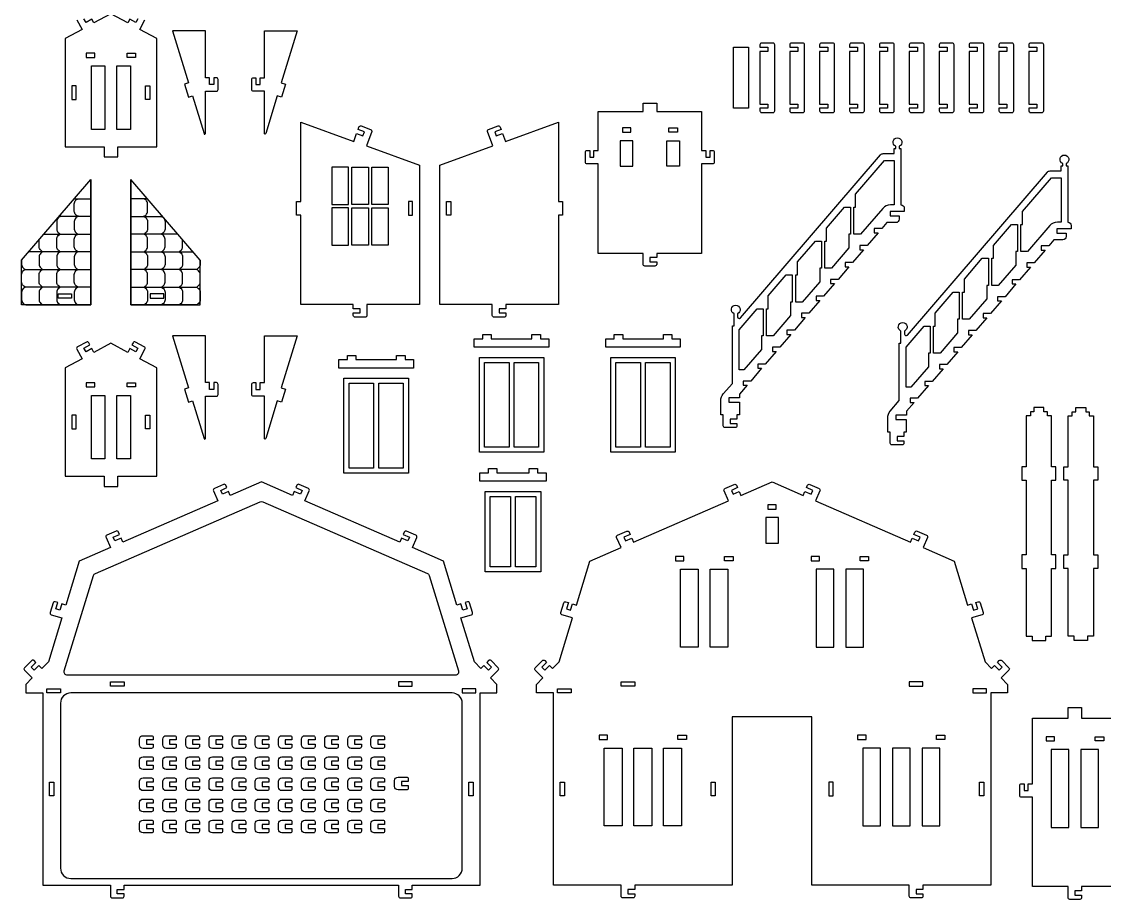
# Model space of a CAD drawing. Extents: x -1687 to 2955, y 205 to 4115.
# Drawn here: x -1687 to 1379, y 205 to 2692 of the extents above; entities that cross this region are included whole.
import ezdxf

# ---------------------------------------------------------------- set-up
doc = ezdxf.new("R2010")
doc.units = 0
doc.header["$MEASUREMENT"] = 0
doc.layers.add('LAYER1', color=18, linetype='CONTINUOUS')

msp = doc.modelspace()

# ---------------------------------------------------------------- linework, layer by layer
at = {"layer": 'LAYER1'}
for points in [[(-1358.3, 2700.3), (-1364, 2689.8), (-1380.9, 2698.9), (-1386.6, 2688.3), (-1434.5, 2714.2), (-1482.5, 2688.3), (-1488.2, 2698.9), (-1505, 2689.8), (-1510.8, 2700.3)], [(-1491.3, 1889.7), (-1687.3, 1889.7), (-1687.3, 2016.3), (-1491.3, 2244.6), (-1491.4, 1889.7)], [(-1491.3, 1889.7), (-1491.3, 2244.6)], [(-1377.8, 1889.7), (-1377.8, 2244.6)], [(-1377.8, 1889.7), (-1181.8, 1889.7), (-1181.8, 2016.3), (-1377.8, 2244.6), (-1377.7, 1889.7)], [(-1538, 2190.3), (-1523.8, 2190.3)], [(-1331.1, 2190.3), (-1345.3, 2190.3)], [(-1573.5, 2140.2), (-1580.9, 2140.2)], [(-1573.5, 2140.2), (-1580.9, 2140.2)], [(-1295.6, 2140.2), (-1288.2, 2140.2)], [(-1295.6, 2140.2), (-1288.2, 2140.2)], [(-1623.9, 2090.1), (-1623.2, 2090.1)], [(-1623.9, 2090.1), (-1623.2, 2090.1)], [(-1245.2, 2090.1), (-1245.9, 2090.1)], [(-1245.2, 2090.1), (-1245.9, 2090.1)], [(-1623.2, 2040), (-1666.9, 2040)], [(-1623.2, 2040), (-1666.9, 2040)], [(-1245.9, 2040), (-1202.2, 2040)], [(-1245.9, 2040), (-1202.2, 2040)]]:
    msp.add_lwpolyline(points, dxfattribs=at)
for points in [[(-1531.1, 2697.5), (-1516.2, 2670.1), (-1564.1, 2644.2), (-1564.1, 2337.6), (-1453.7, 2337.6), (-1453.7, 2308.8), (-1415.3, 2308.8), (-1415.3, 2337.6), (-1304.9, 2337.6), (-1304.9, 2644.2), (-1352.9, 2670.1), (-1338, 2697.5, 0.414214)], [(-1491.3, 2140.2), (-1523.8, 2140.2, -0.414214), (-1538.2, 2154.6), (-1538.2, 2175.9, -0.414214), (-1523.8, 2190.3), (-1491.3, 2190.3)], [(-1377.7, 2140.2), (-1345.3, 2140.2, 0.414214), (-1330.9, 2154.6), (-1330.9, 2175.9, 0.414214), (-1345.3, 2190.3), (-1377.8, 2190.3)], [(-1523.8, 2140.2), (-1573.5, 2140.2, 0.414214), (-1587.9, 2125.8), (-1587.9, 2104.5, 0.414214), (-1573.5, 2090.1), (-1523.8, 2090.1)], [(-1523.8, 2140.2), (-1573.5, 2140.2, -0.112166), (-1579.7, 2141.6)], [(-1491.3, 2140.2), (-1523.8, 2140.2, 0.414214), (-1538.2, 2125.8), (-1538.2, 2104.5, 0.414214), (-1523.8, 2090.1), (-1491.4, 2090.1)], [(-1377.7, 2140.2), (-1345.3, 2140.2, -0.414214), (-1330.9, 2125.8), (-1330.9, 2104.5, -0.414214), (-1345.3, 2090.1), (-1377.7, 2090.1)], [(-1345.3, 2140.2), (-1295.6, 2140.2, 0.112166), (-1289.4, 2141.6)], [(-1345.3, 2140.2), (-1295.6, 2140.2, -0.414214), (-1281.2, 2125.8), (-1281.2, 2104.5, -0.414214), (-1295.6, 2090.1), (-1345.3, 2090.1)], [(-1623.9, 2090.1, -0.013073), (-1623.2, 2090.1), (-1573.5, 2090.1)], [(-1623.9, 2090.1, 0.012511), (-1623.2, 2090.1), (-1573.5, 2090.1)], [(-1523.8, 2040), (-1573.5, 2040, -0.414214), (-1587.9, 2054.4), (-1587.9, 2075.7, -0.414214), (-1573.5, 2090.1), (-1523.8, 2090.1)], [(-1491.4, 2040), (-1523.8, 2040, -0.414214), (-1538.2, 2054.4), (-1538.2, 2075.7, -0.414214), (-1523.8, 2090.1), (-1491.4, 2090.1)], [(-1377.7, 2040), (-1345.3, 2040, 0.414214), (-1330.9, 2054.4), (-1330.9, 2075.7, 0.414214), (-1345.3, 2090.1), (-1377.7, 2090.1)], [(-1345.3, 2040), (-1295.6, 2040, 0.414214), (-1281.2, 2054.4), (-1281.2, 2075.7, 0.414214), (-1295.6, 2090.1), (-1345.3, 2090.1)], [(-1245.2, 2090.1, 0.013073), (-1245.9, 2090.1), (-1295.6, 2090.1)], [(-1245.2, 2090.1, -0.012511), (-1245.9, 2090.1), (-1295.6, 2090.1)], [(-1573.5, 2040), (-1623.2, 2040, -0.414214), (-1637.6, 2054.4), (-1637.6, 2074.2)], [(-1295.6, 2040), (-1245.9, 2040, 0.414214), (-1231.5, 2054.4), (-1231.5, 2074.2)], [(-1573.5, 2040), (-1623.2, 2040, 0.414214), (-1637.6, 2025.6), (-1637.6, 2004.3, 0.414214), (-1623.2, 1989.9), (-1573.5, 1989.9)], [(-1523.8, 2040), (-1573.5, 2040, 0.414214), (-1587.9, 2025.6), (-1587.9, 2004.3, 0.414214), (-1573.5, 1989.9), (-1523.8, 1989.9)], [(-1491.4, 2040), (-1523.8, 2040, 0.414214), (-1538.2, 2025.6), (-1538.2, 2004.3, 0.414214), (-1523.8, 1989.9), (-1491.4, 1989.9)], [(-1377.7, 2040), (-1345.3, 2040, -0.414214), (-1330.9, 2025.6), (-1330.9, 2004.3, -0.414214), (-1345.3, 1989.9), (-1377.7, 1989.9)], [(-1345.3, 2040), (-1295.6, 2040, -0.414214), (-1281.2, 2025.6), (-1281.2, 2004.3, -0.414214), (-1295.6, 1989.9), (-1345.3, 1989.9)], [(-1295.6, 2040), (-1245.9, 2040, -0.414214), (-1231.5, 2025.6), (-1231.5, 2004.3, -0.414214), (-1245.9, 1989.9), (-1295.6, 1989.9)], [(-1687.3, 2016.3), (-1687.3, 2004.3, 0.414214), (-1672.9, 1989.9), (-1623.2, 1989.9)], [(-1181.8, 2016.3), (-1181.8, 2004.3, -0.414214), (-1196.2, 1989.9), (-1245.9, 1989.9)], [(-1623.2, 1939.8), (-1672.9, 1939.8, -0.414214), (-1687.3, 1954.2), (-1687.3, 1975.5, -0.414214), (-1672.9, 1989.9), (-1623.2, 1989.9)], [(-1616.9, 1939.8), (-1623.2, 1939.8, -0.414214), (-1637.6, 1954.2), (-1637.6, 1975.5, -0.414214), (-1623.2, 1989.9), (-1573.5, 1989.9)], [(-1523.8, 1939.8), (-1573.5, 1939.8, -0.414214), (-1587.9, 1954.2), (-1587.9, 1975.5, -0.414214), (-1573.5, 1989.9), (-1523.8, 1989.9)], [(-1491.4, 1939.8), (-1523.8, 1939.8, -0.414214), (-1538.2, 1954.2), (-1538.2, 1975.5, -0.414214), (-1523.8, 1989.9), (-1491.4, 1989.9)], [(-1377.7, 1939.8), (-1345.3, 1939.8, 0.414214), (-1330.9, 1954.2), (-1330.9, 1975.5, 0.414214), (-1345.3, 1989.9), (-1377.7, 1989.9)], [(-1345.3, 1939.8), (-1295.6, 1939.8, 0.414214), (-1281.2, 1954.2), (-1281.2, 1975.5, 0.414214), (-1295.6, 1989.9), (-1345.3, 1989.9)], [(-1252.2, 1939.8), (-1245.9, 1939.8, 0.414214), (-1231.5, 1954.2), (-1231.5, 1975.5, 0.414214), (-1245.9, 1989.9), (-1295.6, 1989.9)], [(-1245.9, 1939.8), (-1196.2, 1939.8, 0.414214), (-1181.8, 1954.2), (-1181.8, 1975.5, 0.414214), (-1196.2, 1989.9), (-1245.9, 1989.9)], [(-1623.2, 1939.8), (-1672.9, 1939.8, 0.414214), (-1687.3, 1925.4), (-1687.3, 1904.1, 0.414214), (-1672.9, 1889.7), (-1623.2, 1889.7)], [(-1573.5, 1939.8), (-1623.2, 1939.8, 0.414214), (-1637.6, 1925.4), (-1637.6, 1904.1, 0.414214), (-1623.2, 1889.7), (-1573.5, 1889.7)], [(-1523.8, 1939.8), (-1573.5, 1939.8, 0.414214), (-1587.9, 1925.4), (-1587.9, 1904.1, 0.414214), (-1573.5, 1889.7), (-1523.8, 1889.7)], [(-1491.4, 1939.8), (-1523.8, 1939.8, 0.414214), (-1538.2, 1925.4), (-1538.2, 1904.1, 0.414214), (-1523.8, 1889.7), (-1491.4, 1889.7)], [(-1377.7, 1939.8), (-1345.3, 1939.8, -0.414214), (-1330.9, 1925.4), (-1330.9, 1904.1, -0.414214), (-1345.3, 1889.7), (-1377.7, 1889.7)], [(-1345.3, 1939.8), (-1295.6, 1939.8, -0.414214), (-1281.2, 1925.4), (-1281.2, 1904.1, -0.414214), (-1295.6, 1889.7), (-1345.3, 1889.7)], [(-1295.6, 1939.8), (-1245.9, 1939.8, -0.414214), (-1231.5, 1925.4), (-1231.5, 1904.1, -0.414214), (-1245.9, 1889.7), (-1295.6, 1889.7)], [(-1245.9, 1939.8), (-1196.2, 1939.8, -0.414214), (-1181.8, 1925.4), (-1181.8, 1904.1, -0.414214), (-1196.2, 1889.7), (-1245.9, 1889.7)], [(1415.4, 241.2), (1314.6, 241.2), (1314.6, 229.2), (1295.4, 229.2), (1295.4, 217.2), (1314.6, 217.2), (1314.6, 210, -0.414214), (1309.8, 205.2), (1281, 205.2, -0.414214), (1276.2, 210), (1276.2, 241.2), (1175.4, 241.2), (1175.4, 494.4), (1144.2, 494.4, -0.414214), (1139.4, 499.2), (1139.4, 528, -0.414214), (1144.2, 532.8), (1151.4, 532.8), (1151.4, 513.6), (1163.4, 513.6), (1163.4, 532.8), (1175.4, 532.8), (1175.4, 718.8), (1276.2, 718.8), (1276.2, 748.8), (1314.6, 748.8), (1314.6, 718.8), (1415.4, 718.8)]]:
    msp.add_lwpolyline(points, format="xyb", dxfattribs=at)
for points in [[(-1260.1, 2666.3), (-1214.8, 2518.4), (-1226.3, 2514.9), (-1215, 2478.2), (-1203.5, 2481.7), (-1170.8, 2374.8, 0.861326), (-1167, 2375.3), (-1167, 2494.8), (-1135.8, 2494.8, 0.414214), (-1131, 2499.6), (-1131, 2528.4, 0.414214), (-1135.8, 2533.2), (-1143, 2533.2), (-1143, 2514), (-1155, 2514), (-1155, 2533.2), (-1167, 2533.2), (-1167, 2666.3)], [(-906.6, 2666.3), (-951.9, 2518.4), (-940.5, 2514.9), (-951.7, 2478.2), (-963.2, 2481.7), (-996, 2374.8, -0.861326), (-999.7, 2375.3), (-999.7, 2494.8), (-1030.9, 2494.8, -0.414214), (-1035.7, 2499.6), (-1035.7, 2528.4, -0.414214), (-1030.9, 2533.2), (-1023.7, 2533.2), (-1023.7, 2514), (-1011.7, 2514), (-1011.7, 2533.2), (-999.7, 2533.2), (-999.7, 2666.3)], [(445.4, 2626.7, 0.414214), (440.6, 2631.5), (408.3, 2631.5, 0.414214), (403.5, 2626.7), (403.5, 2619.5), (426.2, 2619.5), (426.2, 2607.5), (403.5, 2607.5), (403.5, 2458.7), (426.2, 2458.7), (426.2, 2446.7), (403.5, 2446.7), (403.5, 2439.5, 0.414214), (408.3, 2434.7), (440.6, 2434.7, 0.414214), (445.4, 2439.5)], [(530, 2626.7, 0.414214), (525.2, 2631.5), (492.9, 2631.5, 0.414214), (488.1, 2626.7), (488.1, 2619.5), (510.8, 2619.5), (510.8, 2607.5), (488.1, 2607.5), (488.1, 2458.7), (510.8, 2458.7), (510.8, 2446.7), (488.1, 2446.7), (488.1, 2439.5, 0.414214), (492.9, 2434.7), (525.2, 2434.7, 0.414214), (530, 2439.5)], [(614.7, 2626.7, 0.414214), (609.9, 2631.5), (577.5, 2631.5, 0.414214), (572.7, 2626.7), (572.7, 2619.5), (595.5, 2619.5), (595.5, 2607.5), (572.7, 2607.5), (572.7, 2458.7), (595.5, 2458.7), (595.5, 2446.7), (572.7, 2446.7), (572.7, 2439.5, 0.414214), (577.5, 2434.7), (609.9, 2434.7, 0.414214), (614.7, 2439.5)], [(699.3, 2626.7, 0.414214), (694.5, 2631.5), (662.2, 2631.5, 0.414214), (657.4, 2626.7), (657.4, 2619.5), (680.1, 2619.5), (680.1, 2607.5), (657.4, 2607.5), (657.4, 2458.7), (680.1, 2458.7), (680.1, 2446.7), (657.4, 2446.7), (657.4, 2439.5, 0.414214), (662.2, 2434.7), (694.5, 2434.7, 0.414214), (699.3, 2439.5)], [(783.9, 2626.7, 0.414214), (779.1, 2631.5), (746.8, 2631.5, 0.414214), (742, 2626.7), (742, 2619.5), (764.7, 2619.5), (764.7, 2607.5), (742, 2607.5), (742, 2458.7), (764.7, 2458.7), (764.7, 2446.7), (742, 2446.7), (742, 2439.5, 0.414214), (746.8, 2434.7), (779.1, 2434.7, 0.414214), (783.9, 2439.5)], [(868.6, 2626.7, 0.414214), (863.8, 2631.5), (831.4, 2631.5, 0.414214), (826.6, 2626.7), (826.6, 2619.5), (849.4, 2619.5), (849.4, 2607.5), (826.6, 2607.5), (826.6, 2458.7), (849.4, 2458.7), (849.4, 2446.7), (826.6, 2446.7), (826.6, 2439.5, 0.414214), (831.4, 2434.7), (863.8, 2434.7, 0.414214), (868.6, 2439.5)], [(953.2, 2626.7, 0.414214), (948.4, 2631.5), (916.1, 2631.5, 0.414214), (911.3, 2626.7), (911.3, 2619.5), (934, 2619.5), (934, 2607.5), (911.3, 2607.5), (911.3, 2458.7), (934, 2458.7), (934, 2446.7), (911.3, 2446.7), (911.3, 2439.5, 0.414214), (916.1, 2434.7), (948.4, 2434.7, 0.414214), (953.2, 2439.5)], [(1037.8, 2626.7, 0.414214), (1033, 2631.5), (1000.7, 2631.5, 0.414214), (995.9, 2626.7), (995.9, 2619.5), (1018.6, 2619.5), (1018.6, 2607.5), (995.9, 2607.5), (995.9, 2458.7), (1018.6, 2458.7), (1018.6, 2446.7), (995.9, 2446.7), (995.9, 2439.5, 0.414214), (1000.7, 2434.7), (1033, 2434.7, 0.414214), (1037.8, 2439.5)], [(1122.4, 2626.7, 0.414214), (1117.6, 2631.5), (1085.3, 2631.5, 0.414214), (1080.5, 2626.7), (1080.5, 2619.5), (1103.2, 2619.5), (1103.2, 2607.5), (1080.5, 2607.5), (1080.5, 2458.7), (1103.2, 2458.7), (1103.2, 2446.7), (1080.5, 2446.7), (1080.5, 2439.5, 0.414214), (1085.3, 2434.7), (1117.6, 2434.7, 0.414214), (1122.4, 2439.5)], [(1207.1, 2626.7, 0.414214), (1202.3, 2631.5), (1169.9, 2631.5, 0.414214), (1165.1, 2626.7), (1165.1, 2619.5), (1187.9, 2619.5), (1187.9, 2607.5), (1165.1, 2607.5), (1165.1, 2458.7), (1187.9, 2458.7), (1187.9, 2446.7), (1165.1, 2446.7), (1165.1, 2439.5, 0.414214), (1169.9, 2434.7), (1202.3, 2434.7, 0.414214), (1207.1, 2439.5)], [(238.3, 2327.2), (250.3, 2327.2), (250.3, 2308), (262.3, 2308), (262.3, 2327.2), (269.5, 2327.2, -0.414214), (274.3, 2322.4), (274.3, 2293.6, -0.414214), (269.5, 2288.8), (238.3, 2288.8), (238.3, 2035.6), (111.1, 2035.6), (111.1, 2023.6), (91.9, 2023.6), (91.9, 2011.6), (111.1, 2011.6), (111.1, 2004.4, -0.414214), (106.3, 1999.6), (77.5, 1999.6, -0.414214), (72.7, 2004.4), (72.7, 2035.6), (-54.5, 2035.6), (-54.5, 2288.8), (-85.7, 2288.8, -0.414214), (-90.5, 2293.6), (-90.5, 2322.4, -0.414214), (-85.7, 2327.2), (-78.5, 2327.2), (-78.5, 2308), (-66.5, 2308), (-66.5, 2327.2), (-54.5, 2327.2), (-54.5, 2437), (72.7, 2437), (72.7, 2461), (111.1, 2461), (111.1, 2437), (238.3, 2437)], [(-748, 1890.8), (-896.8, 1890.8), (-896.8, 2144), (-908.8, 2144), (-908.8, 2182.4), (-896.8, 2182.4), (-896.8, 2407.5), (-746.8, 2352.9), (-738.6, 2375.5), (-720.6, 2368.9), (-716.5, 2380.2), (-734.5, 2386.7), (-732.1, 2393.5, -0.414214), (-725.9, 2396.4), (-698.9, 2386.5, -0.414214), (-696, 2380.4), (-710.8, 2339.8), (-560.8, 2285.2), (-560.8, 1890.8), (-709.6, 1890.8), (-709.6, 1859.6, -0.414214), (-714.4, 1854.8), (-743.2, 1854.8, -0.414214), (-748, 1859.6), (-748, 1866.8), (-728.8, 1866.8), (-728.8, 1878.8), (-748, 1878.8)], [(-316, 1890.8), (-316, 1878.8), (-335.2, 1878.8), (-335.2, 1866.8), (-316, 1866.8), (-316, 1859.6, -0.414214), (-320.8, 1854.8), (-349.6, 1854.8, -0.414214), (-354.4, 1859.6), (-354.4, 1890.8), (-503.2, 1890.8), (-503.2, 2285.2), (-353.2, 2339.8), (-368, 2380.4, -0.414214), (-365.2, 2386.5), (-338.1, 2396.4, -0.414214), (-331.9, 2393.5), (-329.5, 2386.7), (-347.5, 2380.2), (-343.4, 2368.9), (-325.4, 2375.5), (-317.2, 2352.9), (-167.2, 2407.5), (-167.2, 2182.4), (-155.2, 2182.4), (-155.2, 2144), (-167.2, 2144), (-167.2, 1890.8)], [(783.6, 2318), (783.6, 2332.4), (788.2, 2332.4), (788.2, 2339.1, -0.819804), (793, 2363.1, -0.819804), (797.8, 2339.1), (797.8, 2332.4), (802.8, 2332.4), (802.8, 2173, -0.414214), (812.4, 2163.4), (812.4, 2153.8), (772, 2153.8), (772, 2141.8), (798, 2141.8), (798, 2132.2, -0.414214), (788.4, 2122.6), (762.9, 2122.6), (748.5, 2105.8), (727.5, 2105.8), (727.5, 2093.8), (738.2, 2093.8), (707.3, 2057.8), (686.3, 2057.8), (686.3, 2045.8), (697, 2045.8), (666, 2009.8), (645.1, 2009.8), (645.1, 1997.8), (655.7, 1997.8), (624.8, 1961.8), (603.8, 1961.8), (603.8, 1949.8), (614.5, 1949.8), (583.6, 1913.8), (562.6, 1913.8), (562.6, 1901.8), (573.2, 1901.8), (542.3, 1865.8), (521.3, 1865.8), (521.3, 1853.8), (532, 1853.8), (501.1, 1817.8), (480.1, 1817.8), (480.1, 1805.8), (490.8, 1805.8), (459.8, 1769.8), (438.9, 1769.8), (438.9, 1757.8), (449.5, 1757.8), (418.6, 1721.8), (397.6, 1721.8), (397.6, 1709.8), (408.3, 1709.8), (377.4, 1673.8), (356.4, 1673.8), (356.4, 1661.8), (367.1, 1661.8), (345.8, 1637), (345.8, 1625.8), (315.2, 1625.8), (315.2, 1613.8), (345.2, 1613.8), (345.2, 1577.8), (338.2, 1577.8), (338.2, 1565.8), (319, 1565.8), (319, 1553.8), (338.2, 1553.8), (338.2, 1546.6, -0.414214), (333.4, 1541.8), (304.6, 1541.8, -0.414214), (299.8, 1546.6), (299.8, 1577.8), (292.8, 1577.8), (292.8, 1618.6, -0.179323), (299.8, 1637.4), (325.4, 1667.2), (325.4, 1830.4), (330.2, 1830.4), (330.2, 1864.4, -0.819804), (335, 1888.4, -0.819804), (339.8, 1864.4), (339.8, 1856, 0.695888), (348.3, 1852.9), (745, 2314.7, -0.21865), (752.3, 2318)], [(1256.4, 2269.1), (1256.4, 2283.5), (1261, 2283.5), (1261, 2290.1, -0.819804), (1265.8, 2314.1, -0.819804), (1270.6, 2290.1), (1270.6, 2283.5), (1275.6, 2283.5), (1275.6, 2124, -0.414214), (1285.2, 2114.4), (1285.2, 2104.8), (1244.8, 2104.8), (1244.8, 2092.8), (1270.8, 2092.8), (1270.8, 2083.2, -0.414214), (1261.2, 2073.6), (1235.7, 2073.6), (1221.3, 2056.8), (1200.3, 2056.8), (1200.3, 2044.8), (1211, 2044.8), (1180.1, 2008.8), (1159.1, 2008.8), (1159.1, 1996.8), (1169.8, 1996.8), (1138.8, 1960.8), (1117.9, 1960.8), (1117.9, 1948.8), (1128.5, 1948.8), (1097.6, 1912.8), (1076.6, 1912.8), (1076.6, 1900.8), (1087.3, 1900.8), (1056.4, 1864.8), (1035.4, 1864.8), (1035.4, 1852.8), (1046.1, 1852.8), (1015.1, 1816.8), (994.2, 1816.8), (994.2, 1804.8), (1004.8, 1804.8), (973.9, 1768.8), (952.9, 1768.8), (952.9, 1756.8), (963.6, 1756.8), (932.7, 1720.8), (911.7, 1720.8), (911.7, 1708.8), (922.3, 1708.8), (891.4, 1672.8), (870.4, 1672.8), (870.4, 1660.8), (881.1, 1660.8), (850.2, 1624.8), (829.2, 1624.8), (829.2, 1612.8), (839.9, 1612.8), (818.6, 1588), (818.6, 1576.8), (788, 1576.8), (788, 1564.8), (818, 1564.8), (818, 1528.8), (811, 1528.8), (811, 1516.8), (791.8, 1516.8), (791.8, 1504.8), (811, 1504.8), (811, 1497.6, -0.414214), (806.2, 1492.8), (777.4, 1492.8, -0.414214), (772.6, 1497.6), (772.6, 1528.8), (765.6, 1528.8), (765.6, 1569.6, -0.179323), (772.6, 1588.4), (798.2, 1618.3), (798.2, 1781.5), (803, 1781.5), (803, 1815.4, -0.819804), (807.8, 1839.4, -0.819804), (812.6, 1815.4), (812.6, 1807, 0.695888), (821.1, 1803.9), (1217.8, 2265.7, -0.21865), (1225.1, 2269.1)], [(688.3, 2089.6), (669.7, 2089.6), (669.7, 2166.4), (674.5, 2166.4), (674.5, 2203.2), (756.7, 2298.8), (783.6, 2298.8), (783.6, 2173), (773.2, 2173, 0.21865), (751.3, 2163)], [(1161.1, 2040.7), (1142.5, 2040.7), (1142.5, 2117.5), (1147.3, 2117.5), (1147.3, 2154.2), (1229.5, 2249.9), (1256.4, 2249.9), (1256.4, 2124), (1246, 2124, 0.21865), (1224.1, 2114)], [(-1386.6, 1754.9), (-1434.5, 1780.8), (-1482.5, 1754.9), (-1488.2, 1765.5), (-1505, 1756.3), (-1510.8, 1766.9), (-1493.9, 1776), (-1497.3, 1782.4, 0.414214), (-1503.8, 1784.3), (-1529.1, 1770.6, 0.414214), (-1531.1, 1764.1), (-1516.2, 1736.7), (-1564.1, 1710.8), (-1564.1, 1404.2), (-1453.7, 1404.2), (-1453.7, 1375.4), (-1415.3, 1375.4), (-1415.3, 1404.2), (-1304.9, 1404.2), (-1304.9, 1710.8), (-1352.9, 1736.7), (-1338, 1764.1, 0.414214), (-1340, 1770.6), (-1365.3, 1784.3, 0.414214), (-1371.8, 1782.4), (-1375.2, 1776), (-1358.3, 1766.9), (-1364, 1756.3), (-1380.9, 1765.5), (-1386.6, 1754.9)], [(-1260.1, 1802.3), (-1214.8, 1654.4), (-1226.3, 1650.9), (-1215, 1614.2), (-1203.5, 1617.7), (-1170.8, 1510.8, 0.861326), (-1167, 1511.3), (-1167, 1630.8), (-1135.8, 1630.8, 0.414214), (-1131, 1635.6), (-1131, 1664.4, 0.414214), (-1135.8, 1669.2), (-1143, 1669.2), (-1143, 1650), (-1155, 1650), (-1155, 1669.2), (-1167, 1669.2), (-1167, 1802.3)], [(-906.6, 1802.3), (-951.9, 1654.4), (-940.5, 1650.9), (-951.7, 1614.2), (-963.2, 1617.7), (-996, 1510.8, -0.861326), (-999.7, 1511.3), (-999.7, 1630.8), (-1030.9, 1630.8, -0.414214), (-1035.7, 1635.6), (-1035.7, 1664.4, -0.414214), (-1030.9, 1669.2), (-1023.7, 1669.2), (-1023.7, 1650), (-1011.7, 1650), (-1011.7, 1669.2), (-999.7, 1669.2), (-999.7, 1802.3)], [(-1627.6, 245.2), (-1435.6, 245.2), (-1435.6, 214, 0.414214), (-1430.8, 209.2), (-1402, 209.2, 0.414214), (-1397.2, 214), (-1397.2, 221.2), (-1416.4, 221.2), (-1416.4, 233.2), (-1397.2, 233.2), (-1397.2, 245.2), (-619.6, 245.2), (-619.6, 214, 0.414214), (-614.8, 209.2), (-586, 209.2, 0.414214), (-581.2, 214), (-581.2, 221.2), (-600.4, 221.2), (-600.4, 233.2), (-581.2, 233.2), (-581.2, 245.2), (-389.2, 245.2), (-389.2, 790), (-341.2, 790), (-341.2, 814), (-359.6, 832.4), (-337.6, 854.5, 0.414214), (-337.6, 861.3), (-357.9, 881.6, 0.414214), (-364.7, 881.6), (-369.8, 876.5), (-356.2, 862.9), (-364.7, 854.5), (-378.3, 868), (-386.8, 859.6), (-405.2, 878), (-443.4, 1002.5), (-413.5, 1011.6, 0.414214), (-410.4, 1017.6), (-418.8, 1045.2, 0.414214), (-424.8, 1048.4), (-431.7, 1046.3), (-426, 1027.9), (-437.5, 1024.4), (-443.1, 1042.7), (-454.6, 1039.2), (-492.8, 1163.8), (-580.8, 1202), (-568.4, 1230.7, 0.414214), (-570.9, 1237), (-597.3, 1248.5, 0.414214), (-603.6, 1246), (-606.5, 1239.4), (-588.9, 1231.7), (-593.7, 1220.7), (-611.3, 1228.4), (-616, 1217.4), (-885.2, 1334.4), (-872.7, 1363, 0.414214), (-875.2, 1369.3), (-901.6, 1380.8, 0.414214), (-907.9, 1378.3), (-910.8, 1371.7), (-893.2, 1364.1), (-898, 1353.1), (-915.6, 1360.7), (-920.4, 1349.7), (-1008.4, 1388), (-1096.5, 1349.7), (-1101.2, 1360.7), (-1118.8, 1353.1), (-1123.6, 1364.1), (-1106, 1371.7), (-1108.9, 1378.3, 0.414214), (-1115.2, 1380.8), (-1141.6, 1369.3, 0.414214), (-1144.1, 1363), (-1131.7, 1334.4), (-1400.8, 1217.4), (-1405.6, 1228.4), (-1423.2, 1220.7), (-1428, 1231.7), (-1410.4, 1239.4), (-1413.2, 1246, 0.414214), (-1419.6, 1248.5), (-1446, 1237, 0.414214), (-1448.4, 1230.7), (-1436, 1202), (-1524, 1163.8), (-1562.2, 1039.2), (-1573.7, 1042.7), (-1579.3, 1024.4), (-1590.8, 1027.9), (-1585.2, 1046.3), (-1592, 1048.4, 0.414214), (-1598, 1045.2), (-1606.5, 1017.6, 0.414214), (-1603.3, 1011.6), (-1573.5, 1002.5), (-1611.6, 878), (-1630.1, 859.6), (-1638.5, 868), (-1652.1, 854.5), (-1660.6, 862.9), (-1647, 876.5), (-1652.1, 881.6, 0.414214), (-1658.9, 881.6), (-1679.3, 861.3, 0.414214), (-1679.3, 854.5), (-1657.2, 832.4), (-1675.6, 814), (-1675.6, 790), (-1627.6, 790)], [(1057, 245.2), (865, 245.2), (865, 233.2), (845.8, 233.2), (845.8, 221.2), (865, 221.2), (865, 214, -0.414214), (860.2, 209.2), (831.4, 209.2, -0.414214), (826.6, 214), (826.6, 245.2), (550.6, 245.2), (550.6, 722.8), (325, 722.8), (325, 245.2), (49, 245.2), (49, 233.2), (29.8, 233.2), (29.8, 221.2), (49, 221.2), (49, 214, -0.414214), (44.2, 209.2), (15.4, 209.2, -0.414214), (10.6, 214), (10.6, 245.2), (-181.4, 245.2), (-181.4, 790), (-229.4, 790), (-229.4, 814), (-211, 832.4), (-233, 854.5, -0.414214), (-233, 861.3), (-212.7, 881.6, -0.414214), (-205.9, 881.6), (-200.8, 876.5), (-214.4, 862.9), (-205.9, 854.5), (-192.3, 868), (-183.8, 859.6), (-165.4, 878), (-127.2, 1002.5), (-157.1, 1011.6, -0.414214), (-160.2, 1017.6), (-151.8, 1045.2, -0.414214), (-145.8, 1048.4), (-138.9, 1046.3), (-144.5, 1027.9), (-133.1, 1024.4), (-127.4, 1042.7), (-116, 1039.2), (-77.8, 1163.8), (10.2, 1202), (-2.2, 1230.7, -0.414214), (0.3, 1237), (26.7, 1248.5, -0.414214), (33, 1246), (35.9, 1239.4), (18.3, 1231.7), (23.1, 1220.7), (40.7, 1228.4), (45.5, 1217.4), (314.6, 1334.4), (302.1, 1363, -0.414214), (304.6, 1369.3), (331, 1380.8, -0.414214), (337.4, 1378.3), (340.2, 1371.7), (322.6, 1364.1), (327.4, 1353.1), (345, 1360.7), (349.8, 1349.7), (437.8, 1388), (525.9, 1349.7), (530.6, 1360.7), (548.3, 1353.1), (553, 1364.1), (535.4, 1371.7), (538.3, 1378.3, -0.414214), (544.6, 1380.8), (571, 1369.3, -0.414214), (573.5, 1363), (561.1, 1334.4), (830.2, 1217.4), (835, 1228.4), (852.6, 1220.7), (857.4, 1231.7), (839.8, 1239.4), (842.6, 1246, -0.414214), (849, 1248.5), (875.4, 1237, -0.414214), (877.9, 1230.7), (865.4, 1202), (953.4, 1163.8), (991.6, 1039.2), (1003.1, 1042.7), (1008.7, 1024.4), (1020.2, 1027.9), (1014.6, 1046.3), (1021.5, 1048.4, -0.414214), (1027.5, 1045.2), (1035.9, 1017.6, -0.414214), (1032.7, 1011.6), (1002.9, 1002.5), (1041.1, 878), (1059.5, 859.6), (1068, 868), (1081.5, 854.5), (1090, 862.9), (1076.4, 876.5), (1081.5, 881.6, -0.414214), (1088.3, 881.6), (1108.7, 861.3, -0.414214), (1108.7, 854.5), (1086.6, 832.4), (1105, 814), (1105, 790), (1057, 790)], [(-459.4, 840.4), (-1557.5, 840.4, -0.504278), (-1566.6, 852.8), (-1483.9, 1122.6, -0.219181), (-1478.6, 1128.6), (-1012.2, 1331.4, -0.208056), (-1004.6, 1331.4), (-538.2, 1128.6, -0.219181), (-532.9, 1122.6), (-450.2, 852.8, -0.504278)], [(-468.4, 790), (-1548.4, 790, 0.414214), (-1577.2, 761.2), (-1577.2, 293.2, 0.414214), (-1548.4, 264.4), (-468.4, 264.4, 0.414214), (-439.6, 293.2), (-439.6, 761.2, 0.414214)], [(-1319.6, 633), (-1343.6, 633, -0.414214), (-1353.2, 642.6), (-1353.2, 659.4, -0.414214), (-1343.6, 669), (-1319.6, 669, -0.414214), (-1314.8, 664.2), (-1314.8, 657), (-1334, 657), (-1334, 645), (-1314.8, 645), (-1314.8, 637.8, -0.414214)], [(-1254.1, 633), (-1278.1, 633, -0.414214), (-1287.7, 642.6), (-1287.7, 659.4, -0.414214), (-1278.1, 669), (-1254.1, 669, -0.414214), (-1249.3, 664.2), (-1249.3, 657), (-1268.5, 657), (-1268.5, 645), (-1249.3, 645), (-1249.3, 637.8, -0.414214)], [(-1188.6, 633), (-1212.6, 633, -0.414214), (-1222.2, 642.6), (-1222.2, 659.4, -0.414214), (-1212.6, 669), (-1188.6, 669, -0.414214), (-1183.8, 664.2), (-1183.8, 657), (-1203, 657), (-1203, 645), (-1183.8, 645), (-1183.8, 637.8, -0.414214)], [(-1123.1, 633), (-1147.1, 633, -0.414214), (-1156.7, 642.6), (-1156.7, 659.4, -0.414214), (-1147.1, 669), (-1123.1, 669, -0.414214), (-1118.3, 664.2), (-1118.3, 657), (-1137.5, 657), (-1137.5, 645), (-1118.3, 645), (-1118.3, 637.8, -0.414214)], [(-1057.6, 633), (-1081.6, 633, -0.414214), (-1091.2, 642.6), (-1091.2, 659.4, -0.414214), (-1081.6, 669), (-1057.6, 669, -0.414214), (-1052.8, 664.2), (-1052.8, 657), (-1072, 657), (-1072, 645), (-1052.8, 645), (-1052.8, 637.8, -0.414214)], [(-992, 633), (-1016, 633, -0.414214), (-1025.6, 642.6), (-1025.6, 659.4, -0.414214), (-1016, 669), (-992, 669, -0.414214), (-987.2, 664.2), (-987.2, 657), (-1006.4, 657), (-1006.4, 645), (-987.2, 645), (-987.2, 637.8, -0.414214)], [(-926.5, 633), (-950.5, 633, -0.414214), (-960.1, 642.6), (-960.1, 659.4, -0.414214), (-950.5, 669), (-926.5, 669, -0.414214), (-921.7, 664.2), (-921.7, 657), (-940.9, 657), (-940.9, 645), (-921.7, 645), (-921.7, 637.8, -0.414214)], [(-861, 633), (-885, 633, -0.414214), (-894.6, 642.6), (-894.6, 659.4, -0.414214), (-885, 669), (-861, 669, -0.414214), (-856.2, 664.2), (-856.2, 657), (-875.4, 657), (-875.4, 645), (-856.2, 645), (-856.2, 637.8, -0.414214)], [(-795.5, 633), (-819.5, 633, -0.414214), (-829.1, 642.6), (-829.1, 659.4, -0.414214), (-819.5, 669), (-795.5, 669, -0.414214), (-790.7, 664.2), (-790.7, 657), (-809.9, 657), (-809.9, 645), (-790.7, 645), (-790.7, 637.8, -0.414214)], [(-730, 633), (-754, 633, -0.414214), (-763.6, 642.6), (-763.6, 659.4, -0.414214), (-754, 669), (-730, 669, -0.414214), (-725.2, 664.2), (-725.2, 657), (-744.4, 657), (-744.4, 645), (-725.2, 645), (-725.2, 637.8, -0.414214)], [(-664.5, 633), (-688.5, 633, -0.414214), (-698.1, 642.6), (-698.1, 659.4, -0.414214), (-688.5, 669), (-664.5, 669, -0.414214), (-659.7, 664.2), (-659.7, 657), (-678.9, 657), (-678.9, 645), (-659.7, 645), (-659.7, 637.8, -0.414214)], [(-1319.6, 573.1), (-1343.6, 573.1, -0.414214), (-1353.2, 582.7), (-1353.2, 599.5, -0.414214), (-1343.6, 609.1), (-1319.6, 609.1, -0.414214), (-1314.8, 604.3), (-1314.8, 597.1), (-1334, 597.1), (-1334, 585.1), (-1314.8, 585.1), (-1314.8, 577.9, -0.414214)], [(-1254.1, 573.1), (-1278.1, 573.1, -0.414214), (-1287.7, 582.7), (-1287.7, 599.5, -0.414214), (-1278.1, 609.1), (-1254.1, 609.1, -0.414214), (-1249.3, 604.3), (-1249.3, 597.1), (-1268.5, 597.1), (-1268.5, 585.1), (-1249.3, 585.1), (-1249.3, 577.9, -0.414214)], [(-1188.6, 573.1), (-1212.6, 573.1, -0.414214), (-1222.2, 582.7), (-1222.2, 599.5, -0.414214), (-1212.6, 609.1), (-1188.6, 609.1, -0.414214), (-1183.8, 604.3), (-1183.8, 597.1), (-1203, 597.1), (-1203, 585.1), (-1183.8, 585.1), (-1183.8, 577.9, -0.414214)], [(-1123.1, 573.1), (-1147.1, 573.1, -0.414214), (-1156.7, 582.7), (-1156.7, 599.5, -0.414214), (-1147.1, 609.1), (-1123.1, 609.1, -0.414214), (-1118.3, 604.3), (-1118.3, 597.1), (-1137.5, 597.1), (-1137.5, 585.1), (-1118.3, 585.1), (-1118.3, 577.9, -0.414214)], [(-1057.6, 573.1), (-1081.6, 573.1, -0.414214), (-1091.2, 582.7), (-1091.2, 599.5, -0.414214), (-1081.6, 609.1), (-1057.6, 609.1, -0.414214), (-1052.8, 604.3), (-1052.8, 597.1), (-1072, 597.1), (-1072, 585.1), (-1052.8, 585.1), (-1052.8, 577.9, -0.414214)], [(-992, 573.1), (-1016, 573.1, -0.414214), (-1025.6, 582.7), (-1025.6, 599.5, -0.414214), (-1016, 609.1), (-992, 609.1, -0.414214), (-987.2, 604.3), (-987.2, 597.1), (-1006.4, 597.1), (-1006.4, 585.1), (-987.2, 585.1), (-987.2, 577.9, -0.414214)], [(-926.5, 573.1), (-950.5, 573.1, -0.414214), (-960.1, 582.7), (-960.1, 599.5, -0.414214), (-950.5, 609.1), (-926.5, 609.1, -0.414214), (-921.7, 604.3), (-921.7, 597.1), (-940.9, 597.1), (-940.9, 585.1), (-921.7, 585.1), (-921.7, 577.9, -0.414214)], [(-861, 573.1), (-885, 573.1, -0.414214), (-894.6, 582.7), (-894.6, 599.5, -0.414214), (-885, 609.1), (-861, 609.1, -0.414214), (-856.2, 604.3), (-856.2, 597.1), (-875.4, 597.1), (-875.4, 585.1), (-856.2, 585.1), (-856.2, 577.9, -0.414214)], [(-795.5, 573.1), (-819.5, 573.1, -0.414214), (-829.1, 582.7), (-829.1, 599.5, -0.414214), (-819.5, 609.1), (-795.5, 609.1, -0.414214), (-790.7, 604.3), (-790.7, 597.1), (-809.9, 597.1), (-809.9, 585.1), (-790.7, 585.1), (-790.7, 577.9, -0.414214)], [(-730, 573.1), (-754, 573.1, -0.414214), (-763.6, 582.7), (-763.6, 599.5, -0.414214), (-754, 609.1), (-730, 609.1, -0.414214), (-725.2, 604.3), (-725.2, 597.1), (-744.4, 597.1), (-744.4, 585.1), (-725.2, 585.1), (-725.2, 577.9, -0.414214)], [(-664.5, 573.1), (-688.5, 573.1, -0.414214), (-698.1, 582.7), (-698.1, 599.5, -0.414214), (-688.5, 609.1), (-664.5, 609.1, -0.414214), (-659.7, 604.3), (-659.7, 597.1), (-678.9, 597.1), (-678.9, 585.1), (-659.7, 585.1), (-659.7, 577.9, -0.414214)], [(-1319.6, 513.3), (-1343.6, 513.3, -0.414214), (-1353.2, 522.9), (-1353.2, 539.7, -0.414214), (-1343.6, 549.3), (-1319.6, 549.3, -0.414214), (-1314.8, 544.5), (-1314.8, 537.3), (-1334, 537.3), (-1334, 525.3), (-1314.8, 525.3), (-1314.8, 518.1, -0.414214)], [(-1254.1, 513.3), (-1278.1, 513.3, -0.414214), (-1287.7, 522.9), (-1287.7, 539.7, -0.414214), (-1278.1, 549.3), (-1254.1, 549.3, -0.414214), (-1249.3, 544.5), (-1249.3, 537.3), (-1268.5, 537.3), (-1268.5, 525.3), (-1249.3, 525.3), (-1249.3, 518.1, -0.414214)], [(-1188.6, 513.3), (-1212.6, 513.3, -0.414214), (-1222.2, 522.9), (-1222.2, 539.7, -0.414214), (-1212.6, 549.3), (-1188.6, 549.3, -0.414214), (-1183.8, 544.5), (-1183.8, 537.3), (-1203, 537.3), (-1203, 525.3), (-1183.8, 525.3), (-1183.8, 518.1, -0.414214)], [(-1123.1, 513.3), (-1147.1, 513.3, -0.414214), (-1156.7, 522.9), (-1156.7, 539.7, -0.414214), (-1147.1, 549.3), (-1123.1, 549.3, -0.414214), (-1118.3, 544.5), (-1118.3, 537.3), (-1137.5, 537.3), (-1137.5, 525.3), (-1118.3, 525.3), (-1118.3, 518.1, -0.414214)], [(-1057.6, 513.3), (-1081.6, 513.3, -0.414214), (-1091.2, 522.9), (-1091.2, 539.7, -0.414214), (-1081.6, 549.3), (-1057.6, 549.3, -0.414214), (-1052.8, 544.5), (-1052.8, 537.3), (-1072, 537.3), (-1072, 525.3), (-1052.8, 525.3), (-1052.8, 518.1, -0.414214)], [(-992, 513.3), (-1016, 513.3, -0.414214), (-1025.6, 522.9), (-1025.6, 539.7, -0.414214), (-1016, 549.3), (-992, 549.3, -0.414214), (-987.2, 544.5), (-987.2, 537.3), (-1006.4, 537.3), (-1006.4, 525.3), (-987.2, 525.3), (-987.2, 518.1, -0.414214)], [(-926.5, 513.3), (-950.5, 513.3, -0.414214), (-960.1, 522.9), (-960.1, 539.7, -0.414214), (-950.5, 549.3), (-926.5, 549.3, -0.414214), (-921.7, 544.5), (-921.7, 537.3), (-940.9, 537.3), (-940.9, 525.3), (-921.7, 525.3), (-921.7, 518.1, -0.414214)], [(-861, 513.3), (-885, 513.3, -0.414214), (-894.6, 522.9), (-894.6, 539.7, -0.414214), (-885, 549.3), (-861, 549.3, -0.414214), (-856.2, 544.5), (-856.2, 537.3), (-875.4, 537.3), (-875.4, 525.3), (-856.2, 525.3), (-856.2, 518.1, -0.414214)], [(-795.5, 513.3), (-819.5, 513.3, -0.414214), (-829.1, 522.9), (-829.1, 539.7, -0.414214), (-819.5, 549.3), (-795.5, 549.3, -0.414214), (-790.7, 544.5), (-790.7, 537.3), (-809.9, 537.3), (-809.9, 525.3), (-790.7, 525.3), (-790.7, 518.1, -0.414214)], [(-730, 513.3), (-754, 513.3, -0.414214), (-763.6, 522.9), (-763.6, 539.7, -0.414214), (-754, 549.3), (-730, 549.3, -0.414214), (-725.2, 544.5), (-725.2, 537.3), (-744.4, 537.3), (-744.4, 525.3), (-725.2, 525.3), (-725.2, 518.1, -0.414214)], [(-664.5, 513.3), (-688.5, 513.3, -0.414214), (-698.1, 522.9), (-698.1, 539.7, -0.414214), (-688.5, 549.3), (-664.5, 549.3, -0.414214), (-659.7, 544.5), (-659.7, 537.3), (-678.9, 537.3), (-678.9, 525.3), (-659.7, 525.3), (-659.7, 518.1, -0.414214)], [(-597.3, 515.5), (-621.3, 515.5, -0.414214), (-630.9, 525.1), (-630.9, 541.9, -0.414214), (-621.3, 551.5), (-597.3, 551.5, -0.414214), (-592.5, 546.7), (-592.5, 539.5), (-611.7, 539.5), (-611.7, 527.5), (-592.5, 527.5), (-592.5, 520.3, -0.414214)], [(-1319.6, 453.4), (-1343.6, 453.4, -0.414214), (-1353.2, 463), (-1353.2, 479.8, -0.414214), (-1343.6, 489.4), (-1319.6, 489.4, -0.414214), (-1314.8, 484.6), (-1314.8, 477.4), (-1334, 477.4), (-1334, 465.4), (-1314.8, 465.4), (-1314.8, 458.2, -0.414214)], [(-1254.1, 453.4), (-1278.1, 453.4, -0.414214), (-1287.7, 463), (-1287.7, 479.8, -0.414214), (-1278.1, 489.4), (-1254.1, 489.4, -0.414214), (-1249.3, 484.6), (-1249.3, 477.4), (-1268.5, 477.4), (-1268.5, 465.4), (-1249.3, 465.4), (-1249.3, 458.2, -0.414214)], [(-1188.6, 453.4), (-1212.6, 453.4, -0.414214), (-1222.2, 463), (-1222.2, 479.8, -0.414214), (-1212.6, 489.4), (-1188.6, 489.4, -0.414214), (-1183.8, 484.6), (-1183.8, 477.4), (-1203, 477.4), (-1203, 465.4), (-1183.8, 465.4), (-1183.8, 458.2, -0.414214)], [(-1123.1, 453.4), (-1147.1, 453.4, -0.414214), (-1156.7, 463), (-1156.7, 479.8, -0.414214), (-1147.1, 489.4), (-1123.1, 489.4, -0.414214), (-1118.3, 484.6), (-1118.3, 477.4), (-1137.5, 477.4), (-1137.5, 465.4), (-1118.3, 465.4), (-1118.3, 458.2, -0.414214)], [(-1057.6, 453.4), (-1081.6, 453.4, -0.414214), (-1091.2, 463), (-1091.2, 479.8, -0.414214), (-1081.6, 489.4), (-1057.6, 489.4, -0.414214), (-1052.8, 484.6), (-1052.8, 477.4), (-1072, 477.4), (-1072, 465.4), (-1052.8, 465.4), (-1052.8, 458.2, -0.414214)], [(-992, 453.4), (-1016, 453.4, -0.414214), (-1025.6, 463), (-1025.6, 479.8, -0.414214), (-1016, 489.4), (-992, 489.4, -0.414214), (-987.2, 484.6), (-987.2, 477.4), (-1006.4, 477.4), (-1006.4, 465.4), (-987.2, 465.4), (-987.2, 458.2, -0.414214)], [(-926.5, 453.4), (-950.5, 453.4, -0.414214), (-960.1, 463), (-960.1, 479.8, -0.414214), (-950.5, 489.4), (-926.5, 489.4, -0.414214), (-921.7, 484.6), (-921.7, 477.4), (-940.9, 477.4), (-940.9, 465.4), (-921.7, 465.4), (-921.7, 458.2, -0.414214)], [(-861, 453.4), (-885, 453.4, -0.414214), (-894.6, 463), (-894.6, 479.8, -0.414214), (-885, 489.4), (-861, 489.4, -0.414214), (-856.2, 484.6), (-856.2, 477.4), (-875.4, 477.4), (-875.4, 465.4), (-856.2, 465.4), (-856.2, 458.2, -0.414214)], [(-795.5, 453.4), (-819.5, 453.4, -0.414214), (-829.1, 463), (-829.1, 479.8, -0.414214), (-819.5, 489.4), (-795.5, 489.4, -0.414214), (-790.7, 484.6), (-790.7, 477.4), (-809.9, 477.4), (-809.9, 465.4), (-790.7, 465.4), (-790.7, 458.2, -0.414214)], [(-730, 453.4), (-754, 453.4, -0.414214), (-763.6, 463), (-763.6, 479.8, -0.414214), (-754, 489.4), (-730, 489.4, -0.414214), (-725.2, 484.6), (-725.2, 477.4), (-744.4, 477.4), (-744.4, 465.4), (-725.2, 465.4), (-725.2, 458.2, -0.414214)], [(-664.5, 453.4), (-688.5, 453.4, -0.414214), (-698.1, 463), (-698.1, 479.8, -0.414214), (-688.5, 489.4), (-664.5, 489.4, -0.414214), (-659.7, 484.6), (-659.7, 477.4), (-678.9, 477.4), (-678.9, 465.4), (-659.7, 465.4), (-659.7, 458.2, -0.414214)], [(-1319.6, 393.6), (-1343.6, 393.6, -0.414214), (-1353.2, 403.2), (-1353.2, 420, -0.414214), (-1343.6, 429.6), (-1319.6, 429.6, -0.414214), (-1314.8, 424.8), (-1314.8, 417.6), (-1334, 417.6), (-1334, 405.6), (-1314.8, 405.6), (-1314.8, 398.4, -0.414214)], [(-1254.1, 393.6), (-1278.1, 393.6, -0.414214), (-1287.7, 403.2), (-1287.7, 420, -0.414214), (-1278.1, 429.6), (-1254.1, 429.6, -0.414214), (-1249.3, 424.8), (-1249.3, 417.6), (-1268.5, 417.6), (-1268.5, 405.6), (-1249.3, 405.6), (-1249.3, 398.4, -0.414214)], [(-1188.6, 393.6), (-1212.6, 393.6, -0.414214), (-1222.2, 403.2), (-1222.2, 420, -0.414214), (-1212.6, 429.6), (-1188.6, 429.6, -0.414214), (-1183.8, 424.8), (-1183.8, 417.6), (-1203, 417.6), (-1203, 405.6), (-1183.8, 405.6), (-1183.8, 398.4, -0.414214)], [(-1123.1, 393.6), (-1147.1, 393.6, -0.414214), (-1156.7, 403.2), (-1156.7, 420, -0.414214), (-1147.1, 429.6), (-1123.1, 429.6, -0.414214), (-1118.3, 424.8), (-1118.3, 417.6), (-1137.5, 417.6), (-1137.5, 405.6), (-1118.3, 405.6), (-1118.3, 398.4, -0.414214)], [(-1057.6, 393.6), (-1081.6, 393.6, -0.414214), (-1091.2, 403.2), (-1091.2, 420, -0.414214), (-1081.6, 429.6), (-1057.6, 429.6, -0.414214), (-1052.8, 424.8), (-1052.8, 417.6), (-1072, 417.6), (-1072, 405.6), (-1052.8, 405.6), (-1052.8, 398.4, -0.414214)], [(-992, 393.6), (-1016, 393.6, -0.414214), (-1025.6, 403.2), (-1025.6, 420, -0.414214), (-1016, 429.6), (-992, 429.6, -0.414214), (-987.2, 424.8), (-987.2, 417.6), (-1006.4, 417.6), (-1006.4, 405.6), (-987.2, 405.6), (-987.2, 398.4, -0.414214)], [(-926.5, 393.6), (-950.5, 393.6, -0.414214), (-960.1, 403.2), (-960.1, 420, -0.414214), (-950.5, 429.6), (-926.5, 429.6, -0.414214), (-921.7, 424.8), (-921.7, 417.6), (-940.9, 417.6), (-940.9, 405.6), (-921.7, 405.6), (-921.7, 398.4, -0.414214)], [(-861, 393.6), (-885, 393.6, -0.414214), (-894.6, 403.2), (-894.6, 420, -0.414214), (-885, 429.6), (-861, 429.6, -0.414214), (-856.2, 424.8), (-856.2, 417.6), (-875.4, 417.6), (-875.4, 405.6), (-856.2, 405.6), (-856.2, 398.4, -0.414214)], [(-795.5, 393.6), (-819.5, 393.6, -0.414214), (-829.1, 403.2), (-829.1, 420, -0.414214), (-819.5, 429.6), (-795.5, 429.6, -0.414214), (-790.7, 424.8), (-790.7, 417.6), (-809.9, 417.6), (-809.9, 405.6), (-790.7, 405.6), (-790.7, 398.4, -0.414214)], [(-730, 393.6), (-754, 393.6, -0.414214), (-763.6, 403.2), (-763.6, 420, -0.414214), (-754, 429.6), (-730, 429.6, -0.414214), (-725.2, 424.8), (-725.2, 417.6), (-744.4, 417.6), (-744.4, 405.6), (-725.2, 405.6), (-725.2, 398.4, -0.414214)], [(-664.5, 393.6), (-688.5, 393.6, -0.414214), (-698.1, 403.2), (-698.1, 420, -0.414214), (-688.5, 429.6), (-664.5, 429.6, -0.414214), (-659.7, 424.8), (-659.7, 417.6), (-678.9, 417.6), (-678.9, 405.6), (-659.7, 405.6), (-659.7, 398.4, -0.414214)]]:
    msp.add_lwpolyline(points, format="xyb", close=True, dxfattribs=at)
for points in [[(370.7, 2446.7), (328.8, 2446.7), (328.8, 2619.5), (370.7, 2619.5)], [(-1504.1, 2590.5), (-1480.1, 2590.5), (-1480.1, 2602.5), (-1504.1, 2602.5)], [(-1364.9, 2590.5), (-1388.9, 2590.5), (-1388.9, 2602.5), (-1364.9, 2602.5)], [(-1451.3, 2386.5), (-1489.7, 2386.5), (-1489.7, 2566.5), (-1451.3, 2566.5)], [(-1379.3, 2386.5), (-1417.7, 2386.5), (-1417.7, 2566.5), (-1379.3, 2566.5)], [(-1532.9, 2510.1), (-1544.9, 2510.1), (-1544.9, 2471.7), (-1532.9, 2471.7)], [(-1336.1, 2510.1), (-1324.1, 2510.1), (-1324.1, 2471.7), (-1336.1, 2471.7)], [(13.9, 2378.8), (37.9, 2378.8), (37.9, 2390.8), (13.9, 2390.8)], [(169.9, 2378.8), (145.9, 2378.8), (145.9, 2390.8), (169.9, 2390.8)], [(7.9, 2282.8), (43.9, 2282.8), (43.9, 2354.8), (7.9, 2354.8)], [(175.9, 2282.8), (139.9, 2282.8), (139.9, 2354.8), (175.9, 2354.8)], [(-761.8, 2279.6), (-808.6, 2279.6), (-808.6, 2174), (-761.8, 2174)], [(-705.4, 2174), (-752.2, 2174), (-752.2, 2279.6), (-705.4, 2279.6)], [(-695.8, 2279.6), (-649, 2279.6), (-649, 2174), (-695.8, 2174)], [(-580, 2182.4), (-592, 2182.4), (-592, 2144), (-580, 2144)], [(-484, 2182.4), (-472, 2182.4), (-472, 2144), (-484, 2144)], [(-761.8, 2164.4), (-808.6, 2164.4), (-808.6, 2058.8), (-761.8, 2058.8)], [(-705.4, 2058.8), (-752.2, 2058.8), (-752.2, 2164.4), (-705.4, 2164.4)], [(-695.8, 2164.4), (-649, 2164.4), (-649, 2058.8), (-695.8, 2058.8)], [(642.9, 2166.4), (660.1, 2166.4), (660.1, 2089.6), (655.3, 2089.6), (655.3, 2051.2), (605.8, 1993.6), (587.2, 1993.6), (587.2, 2070.4), (592, 2070.4), (592, 2107.2)], [(1115.8, 2117.5), (1132.9, 2117.5), (1132.9, 2040.7), (1128.1, 2040.7), (1128.1, 2002.3), (1078.6, 1944.7), (1060.1, 1944.7), (1060.1, 2021.5), (1064.9, 2021.5), (1064.9, 2058.2)], [(560.5, 2070.4), (577.6, 2070.4), (577.6, 1993.6), (572.8, 1993.6), (572.8, 1955.2), (523.4, 1897.6), (504.8, 1897.6), (504.8, 1974.4), (509.6, 1974.4), (509.6, 2011.2)], [(1033.3, 2021.5), (1050.5, 2021.5), (1050.5, 1944.7), (1045.7, 1944.7), (1045.7, 1906.3), (996.2, 1848.7), (977.6, 1848.7), (977.6, 1925.5), (982.4, 1925.5), (982.4, 1962.2)], [(478, 1974.4), (495.2, 1974.4), (495.2, 1897.6), (490.4, 1897.6), (490.4, 1859.2), (440.9, 1801.6), (422.3, 1801.6), (422.3, 1878.4), (427.1, 1878.4), (427.1, 1915.2)], [(-1584.2, 1908.9), (-1584.2, 1920.9), (-1545.8, 1920.9), (-1545.8, 1908.9)], [(-1284.9, 1908.9), (-1284.9, 1920.9), (-1323.3, 1920.9), (-1323.3, 1908.9)], [(950.8, 1925.5), (968, 1925.5), (968, 1848.7), (963.2, 1848.7), (963.2, 1810.3), (913.7, 1752.7), (895.1, 1752.7), (895.1, 1829.5), (899.9, 1829.5), (899.9, 1866.2)], [(395.5, 1878.4), (412.7, 1878.4), (412.7, 1801.6), (407.9, 1801.6), (407.9, 1763.2), (358.4, 1705.6), (344.6, 1705.6), (344.6, 1819.2)], [(868.3, 1829.5), (885.5, 1829.5), (885.5, 1752.7), (880.7, 1752.7), (880.7, 1714.3), (831.2, 1656.7), (817.4, 1656.7), (817.4, 1770.2)], [(-242.3, 1793.6), (-242.3, 1805.6), (-218.3, 1805.6), (-218.3, 1793.6), (-194.3, 1793.6), (-194.3, 1769.6), (-405.5, 1769.6), (-405.5, 1793.6), (-381.5, 1793.6), (-381.5, 1805.6), (-357.5, 1805.6), (-357.5, 1793.6)], [(130.1, 1793.6), (130.1, 1805.6), (154.1, 1805.6), (154.1, 1793.6), (178.1, 1793.6), (178.1, 1769.6), (-33.1, 1769.6), (-33.1, 1793.6), (-9.1, 1793.6), (-9.1, 1805.6), (14.9, 1805.6), (14.9, 1793.6)], [(-625.6, 1734.5), (-625.6, 1746.5), (-601.6, 1746.5), (-601.6, 1734.5), (-577.6, 1734.5), (-577.6, 1710.5), (-788.8, 1710.5), (-788.8, 1734.5), (-764.8, 1734.5), (-764.8, 1746.5), (-740.8, 1746.5), (-740.8, 1734.5)], [(-208.7, 1472), (-391.1, 1472), (-391.1, 1740.8), (-208.7, 1740.8)], [(-307.1, 1486.4), (-376.7, 1486.4), (-376.7, 1726.4), (-307.1, 1726.4)], [(-292.7, 1726.4), (-223.1, 1726.4), (-223.1, 1486.4), (-292.7, 1486.4)], [(163.7, 1472), (-18.7, 1472), (-18.7, 1740.8), (163.7, 1740.8)], [(65.3, 1486.4), (-4.3, 1486.4), (-4.3, 1726.4), (65.3, 1726.4)], [(79.7, 1726.4), (149.3, 1726.4), (149.3, 1486.4), (79.7, 1486.4)], [(-1504.1, 1657.1), (-1480.1, 1657.1), (-1480.1, 1669.1), (-1504.1, 1669.1)], [(-1364.9, 1657.1), (-1388.9, 1657.1), (-1388.9, 1669.1), (-1364.9, 1669.1)], [(-592, 1412.9), (-774.4, 1412.9), (-774.4, 1681.7), (-592, 1681.7)], [(-690.4, 1427.3), (-760, 1427.3), (-760, 1667.3), (-690.4, 1667.3)], [(-676, 1667.3), (-606.4, 1667.3), (-606.4, 1427.3), (-676, 1427.3)], [(-1451.3, 1453.1), (-1489.7, 1453.1), (-1489.7, 1633.1), (-1451.3, 1633.1)], [(-1379.3, 1453.1), (-1417.7, 1453.1), (-1417.7, 1633.1), (-1379.3, 1633.1)], [(1229.6, 1181.4), (1229.6, 1392.6), (1241.6, 1392.6), (1241.6, 1431), (1229.6, 1431), (1229.6, 1575), (1217.6, 1575), (1217.6, 1587), (1208, 1587), (1208, 1599), (1179.2, 1599), (1179.2, 1587), (1169.6, 1587), (1169.6, 1575), (1157.6, 1575), (1157.6, 1431), (1145.6, 1431), (1145.6, 1392.6), (1157.6, 1392.6), (1157.6, 1181.4), (1145.6, 1181.4), (1145.6, 1143), (1157.6, 1143), (1157.6, 951), (1174.4, 951), (1174.4, 939), (1212.8, 939), (1212.8, 951), (1229.6, 951), (1229.6, 1143), (1241.6, 1143), (1241.6, 1181.4)], [(1276.2, 1181.4), (1276.2, 1392.6), (1264.2, 1392.6), (1264.2, 1431), (1276.2, 1431), (1276.2, 1575), (1288.2, 1575), (1288.2, 1587), (1297.8, 1587), (1297.8, 1599), (1326.6, 1599), (1326.6, 1587), (1336.2, 1587), (1336.2, 1575), (1348.2, 1575), (1348.2, 1431), (1360.2, 1431), (1360.2, 1392.6), (1348.2, 1392.6), (1348.2, 1181.4), (1360.2, 1181.4), (1360.2, 1143), (1348.2, 1143), (1348.2, 951), (1331.4, 951), (1331.4, 939), (1293, 939), (1293, 951), (1276.2, 951), (1276.2, 1143), (1264.2, 1143), (1264.2, 1181.4)], [(-1532.9, 1576.7), (-1544.9, 1576.7), (-1544.9, 1538.3), (-1532.9, 1538.3)], [(-1336.1, 1576.7), (-1324.1, 1576.7), (-1324.1, 1538.3), (-1336.1, 1538.3)], [(-250.1, 1413.7), (-250.1, 1425.7), (-226.1, 1425.7), (-226.1, 1413.7), (-202.1, 1413.7), (-202.1, 1389.7), (-389.3, 1389.7), (-389.3, 1413.7), (-365.3, 1413.7), (-365.3, 1425.7), (-341.3, 1425.7), (-341.3, 1413.7)], [(-216.5, 1132.9), (-374.9, 1132.9), (-374.9, 1360.9), (-216.5, 1360.9)], [(-302.9, 1147.3), (-360.5, 1147.3), (-360.5, 1346.5), (-302.9, 1346.5)], [(-288.5, 1346.5), (-230.9, 1346.5), (-230.9, 1147.3), (-288.5, 1147.3)], [(425.8, 1310.8), (449.8, 1310.8), (449.8, 1322.8), (425.8, 1322.8)], [(419.8, 1214.8), (455.8, 1214.8), (455.8, 1286.8), (419.8, 1286.8)], [(164.2, 1164.4), (188.2, 1164.4), (188.2, 1176.4), (164.2, 1176.4)], [(327.4, 1164.4), (303.4, 1164.4), (303.4, 1176.4), (327.4, 1176.4)], [(548.2, 1164.4), (572.2, 1164.4), (572.2, 1176.4), (548.2, 1176.4)], [(711.4, 1164.4), (687.4, 1164.4), (687.4, 1176.4), (711.4, 1176.4)], [(229, 919.6), (178.6, 919.6), (178.6, 1140.4), (229, 1140.4)], [(313, 919.6), (262.6, 919.6), (262.6, 1140.4), (313, 1140.4)], [(562.6, 919.6), (613, 919.6), (613, 1140.4), (562.6, 1140.4)], [(646.6, 919.6), (697, 919.6), (697, 1140.4), (646.6, 1140.4)], [(-1615.6, 790), (-1615.6, 802), (-1577.2, 802), (-1577.2, 790)], [(-1435.6, 809.2), (-1435.6, 821.2), (-1397.2, 821.2), (-1397.2, 809.2)], [(-581.2, 809.2), (-581.2, 821.2), (-619.6, 821.2), (-619.6, 809.2)], [(-401.2, 790), (-401.2, 802), (-439.6, 802), (-439.6, 790)], [(-169.4, 790), (-169.4, 802), (-131, 802), (-131, 790)], [(10.6, 809.2), (10.6, 821.2), (49, 821.2), (49, 809.2)], [(865, 809.2), (865, 821.2), (826.6, 821.2), (826.6, 809.2)], [(1045, 790), (1045, 802), (1006.6, 802), (1006.6, 790)], [(-51.8, 658), (-27.8, 658), (-27.8, 670), (-51.8, 670)], [(195.4, 658), (171.4, 658), (171.4, 670), (195.4, 670)], [(680.2, 658), (704.2, 658), (704.2, 670), (680.2, 670)], [(927.4, 658), (903.4, 658), (903.4, 670), (927.4, 670)], [(1213.8, 654), (1237.8, 654), (1237.8, 666), (1213.8, 666)], [(1377, 654), (1353, 654), (1353, 666), (1377, 666)], [(13, 413.2), (-37.4, 413.2), (-37.4, 634), (13, 634)], [(97, 413.2), (46.6, 413.2), (46.6, 634), (97, 634)], [(181, 413.2), (130.6, 413.2), (130.6, 634), (181, 634)], [(694.6, 413.2), (745, 413.2), (745, 634), (694.6, 634)], [(778.6, 413.2), (829, 413.2), (829, 634), (778.6, 634)], [(862.6, 413.2), (913, 413.2), (913, 634), (862.6, 634)], [(1228.2, 409.2), (1278.6, 409.2), (1278.6, 630), (1228.2, 630)], [(1312.2, 409.2), (1362.6, 409.2), (1362.6, 630), (1312.2, 630)], [(-1608.4, 536.8), (-1596.4, 536.8), (-1596.4, 498.4), (-1608.4, 498.4)], [(-420.4, 536.8), (-408.4, 536.8), (-408.4, 498.4), (-420.4, 498.4)], [(-162.2, 536.8), (-150.2, 536.8), (-150.2, 498.4), (-162.2, 498.4)], [(265, 536.8), (277, 536.8), (277, 498.4), (265, 498.4)], [(610.6, 536.8), (598.6, 536.8), (598.6, 498.4), (610.6, 498.4)], [(1025.8, 536.8), (1037.8, 536.8), (1037.8, 498.4), (1025.8, 498.4)]]:
    msp.add_lwpolyline(points, close=True, dxfattribs=at)

doc.saveas('drawing.dxf')
